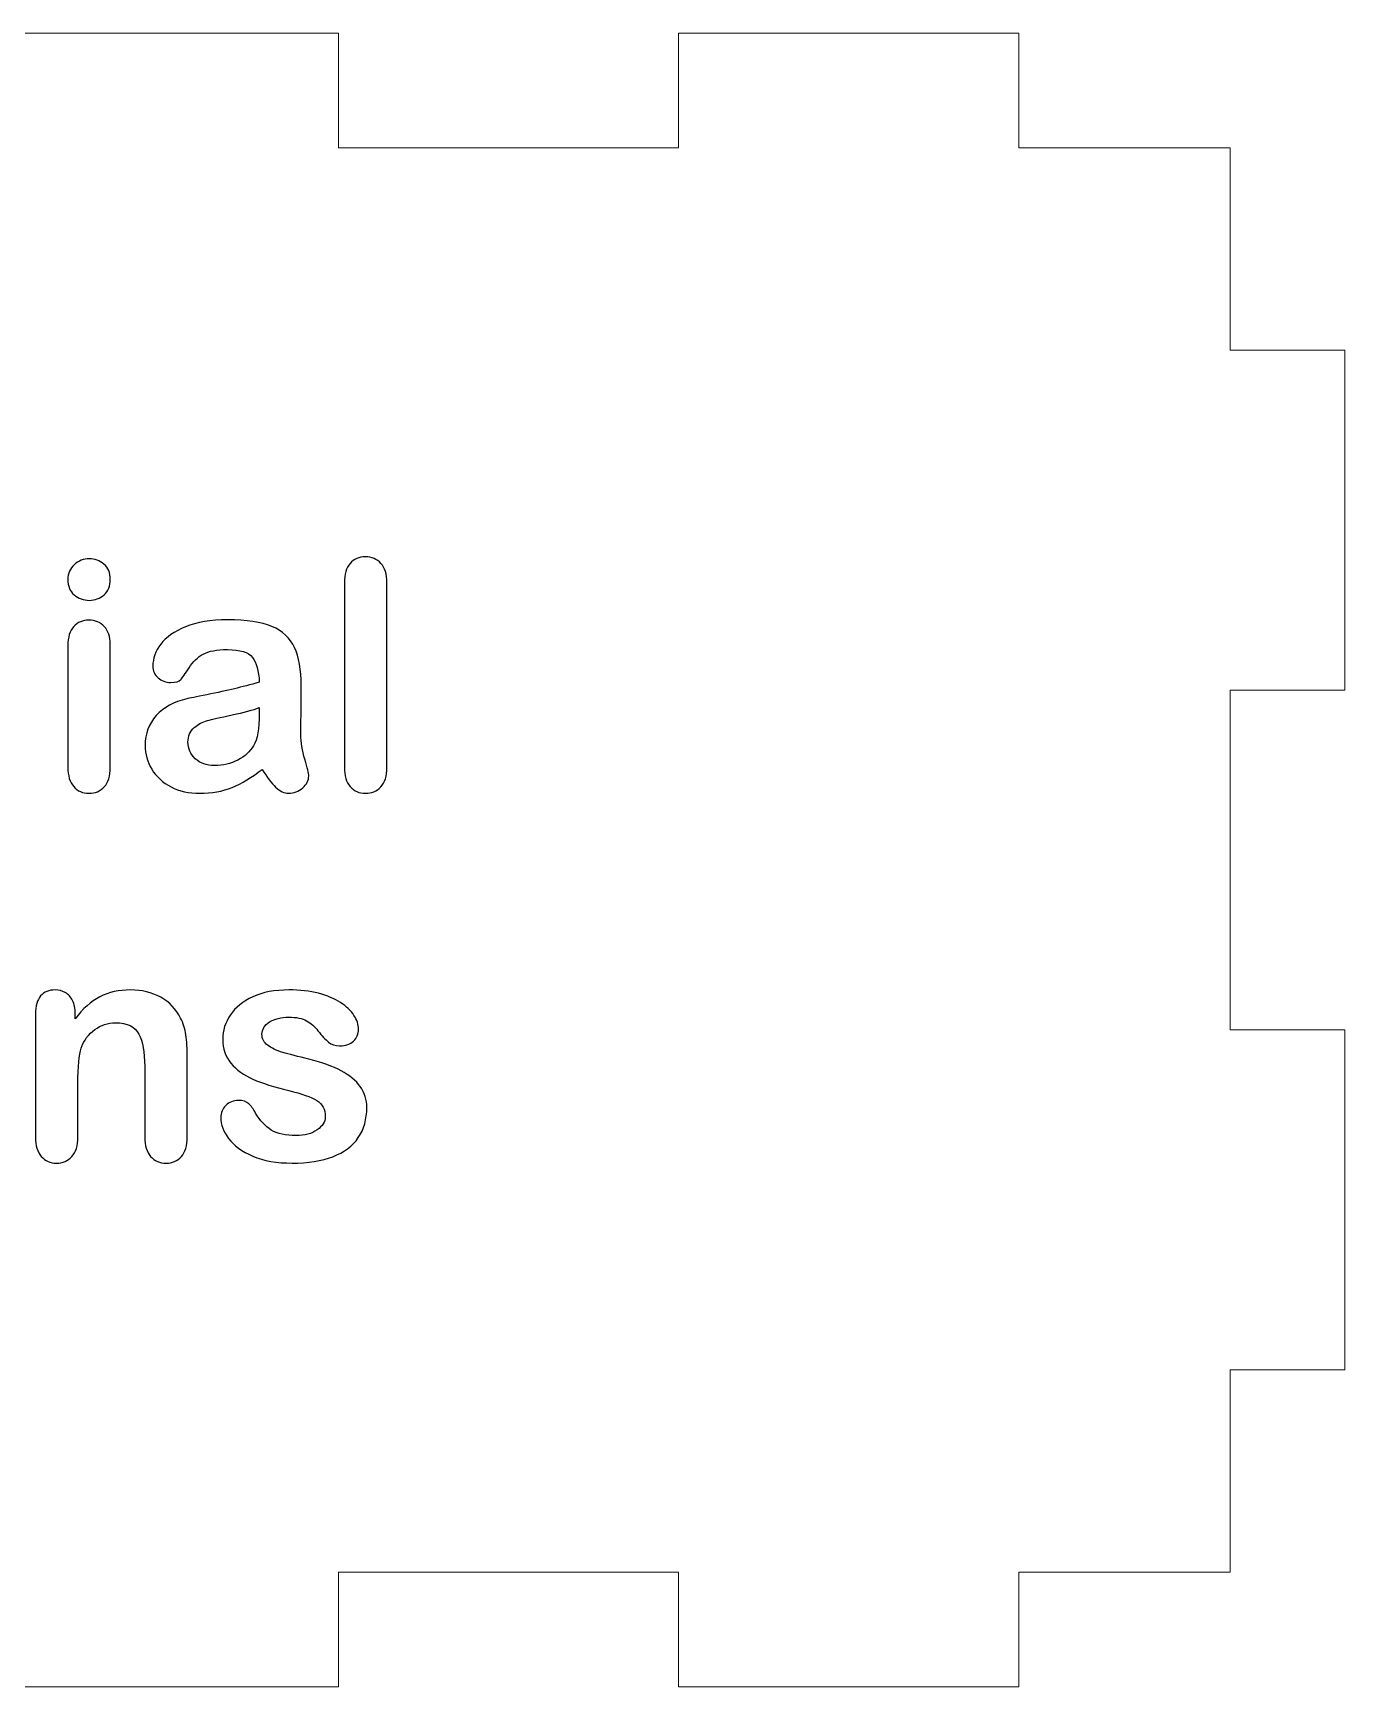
# Model space of a CAD drawing. Header units: inches. Extents: x -11.2 to 11.8, y -8.6 to 8.5.
# Drawn here: x -5.689 to -4.261, y -8.643 to -6.843 of the extents above; entities that cross this region are included whole.
import ezdxf

# ---------------------------------------------------------------- set-up
doc = ezdxf.new("R2010")
doc.units = ezdxf.units.IN
doc.header["$MEASUREMENT"] = 0
doc.layers.add('Tiny token holder', color=7, linetype='Continuous')

msp = doc.modelspace()

# ---------------------------------------------------------------- linework, layer by layer
at = {"layer": 'Tiny token holder', "color": 240, "lineweight": 9}
msp.add_open_spline([(-4.6164, -6.968), (-4.6164, -6.968), (-4.6164, -6.843), (-4.6164, -6.843), (-4.6164, -6.843), (-4.6164, -6.843), (-4.9864, -6.843), (-4.9864, -6.843), (-4.9864, -6.843), (-4.9864, -6.843), (-4.9864, -6.968), (-4.9864, -6.968), (-4.9864, -6.968), (-4.9864, -6.968), (-5.3564, -6.968), (-5.3564, -6.968), (-5.3564, -6.968), (-5.3564, -6.968), (-5.3564, -6.843), (-5.3564, -6.843), (-5.3564, -6.843), (-5.3564, -6.843), (-5.7264, -6.843), (-5.7264, -6.843), (-5.7264, -6.843), (-5.7264, -6.843), (-5.7264, -6.968), (-5.7264, -6.968), (-5.7264, -6.968), (-5.7264, -6.968), (-6.0964, -6.968), (-6.0964, -6.968), (-6.0964, -6.968), (-6.0964, -6.968), (-6.0964, -6.843), (-6.0964, -6.843), (-6.0964, -6.843), (-6.0964, -6.843), (-6.4664, -6.843), (-6.4664, -6.843), (-6.4664, -6.843), (-6.4664, -6.843), (-6.4664, -6.968), (-6.4664, -6.968), (-6.4664, -6.968), (-6.4664, -6.968), (-6.8364, -6.968), (-6.8364, -6.968), (-6.8364, -6.968), (-6.8364, -6.968), (-6.8364, -6.843), (-6.8364, -6.843), (-6.8364, -6.843), (-6.8364, -6.843), (-7.2064, -6.843), (-7.2064, -6.843), (-7.2064, -6.843), (-7.2064, -6.843), (-7.2064, -6.968), (-7.2064, -6.968), (-7.2064, -6.968), (-7.2064, -6.968), (-7.4364, -6.968), (-7.4364, -6.968), (-7.4364, -6.968), (-7.4364, -6.968), (-7.4364, -7.188), (-7.4364, -7.188), (-7.4364, -7.188), (-7.4364, -7.188), (-7.5614, -7.188), (-7.5614, -7.188), (-7.5614, -7.188), (-7.5614, -7.188), (-7.5614, -7.558), (-7.5614, -7.558), (-7.5614, -7.558), (-7.5614, -7.558), (-7.4364, -7.558), (-7.4364, -7.558), (-7.4364, -7.558), (-7.4364, -7.558), (-7.4364, -7.928), (-7.4364, -7.928), (-7.4364, -7.928), (-7.4364, -7.928), (-7.5614, -7.928), (-7.5614, -7.928), (-7.5614, -7.928), (-7.5614, -7.928), (-7.5614, -8.298), (-7.5614, -8.298), (-7.5614, -8.298), (-7.5614, -8.298), (-7.4364, -8.298), (-7.4364, -8.298), (-7.4364, -8.298), (-7.4364, -8.298), (-7.4364, -8.518), (-7.4364, -8.518), (-7.4364, -8.518), (-7.4364, -8.518), (-7.2064, -8.518), (-7.2064, -8.518), (-7.2064, -8.518), (-7.2064, -8.518), (-7.2064, -8.643), (-7.2064, -8.643), (-7.2064, -8.643), (-7.2064, -8.643), (-6.8364, -8.643), (-6.8364, -8.643), (-6.8364, -8.643), (-6.8364, -8.643), (-6.8364, -8.518), (-6.8364, -8.518), (-6.8364, -8.518), (-6.8364, -8.518), (-6.4664, -8.518), (-6.4664, -8.518), (-6.4664, -8.518), (-6.4664, -8.518), (-6.4664, -8.643), (-6.4664, -8.643), (-6.4664, -8.643), (-6.4664, -8.643), (-6.0964, -8.643), (-6.0964, -8.643), (-6.0964, -8.643), (-6.0964, -8.643), (-6.0964, -8.518), (-6.0964, -8.518), (-6.0964, -8.518), (-6.0964, -8.518), (-5.7264, -8.518), (-5.7264, -8.518), (-5.7264, -8.518), (-5.7264, -8.518), (-5.7264, -8.643), (-5.7264, -8.643), (-5.7264, -8.643), (-5.7264, -8.643), (-5.3564, -8.643), (-5.3564, -8.643), (-5.3564, -8.643), (-5.3564, -8.643), (-5.3564, -8.518), (-5.3564, -8.518), (-5.3564, -8.518), (-5.3564, -8.518), (-4.9864, -8.518), (-4.9864, -8.518), (-4.9864, -8.518), (-4.9864, -8.518), (-4.9864, -8.643), (-4.9864, -8.643), (-4.9864, -8.643), (-4.9864, -8.643), (-4.6164, -8.643), (-4.6164, -8.643), (-4.6164, -8.643), (-4.6164, -8.643), (-4.6164, -8.518), (-4.6164, -8.518), (-4.6164, -8.518), (-4.6164, -8.518), (-4.3864, -8.518), (-4.3864, -8.518), (-4.3864, -8.518), (-4.3864, -8.518), (-4.3864, -8.298), (-4.3864, -8.298), (-4.3864, -8.298), (-4.3864, -8.298), (-4.2614, -8.298), (-4.2614, -8.298), (-4.2614, -8.298), (-4.2614, -8.298), (-4.2614, -7.928), (-4.2614, -7.928), (-4.2614, -7.928), (-4.2614, -7.928), (-4.3864, -7.928), (-4.3864, -7.928), (-4.3864, -7.928), (-4.3864, -7.928), (-4.3864, -7.558), (-4.3864, -7.558), (-4.3864, -7.558), (-4.3864, -7.558), (-4.2614, -7.558), (-4.2614, -7.558), (-4.2614, -7.558), (-4.2614, -7.558), (-4.2614, -7.188), (-4.2614, -7.188), (-4.2614, -7.188), (-4.2614, -7.188), (-4.3864, -7.188), (-4.3864, -7.188), (-4.3864, -7.188), (-4.3864, -7.188), (-4.3864, -6.968), (-4.3864, -6.968), (-4.3864, -6.968), (-4.3864, -6.968), (-4.6164, -6.968), (-4.6164, -6.968)], degree=3, knots=[0, 0, 0, 0, 0.018868, 0.018868, 0.018868, 0.018868, 0.037736, 0.037736, 0.037736, 0.037736, 0.056604, 0.056604, 0.056604, 0.056604, 0.075472, 0.075472, 0.075472, 0.075472, 0.09434, 0.09434, 0.09434, 0.09434, 0.113208, 0.113208, 0.113208, 0.113208, 0.132075, 0.132075, 0.132075, 0.132075, 0.150943, 0.150943, 0.150943, 0.150943, 0.169811, 0.169811, 0.169811, 0.169811, 0.188679, 0.188679, 0.188679, 0.188679, 0.207547, 0.207547, 0.207547, 0.207547, 0.226415, 0.226415, 0.226415, 0.226415, 0.245283, 0.245283, 0.245283, 0.245283, 0.264151, 0.264151, 0.264151, 0.264151, 0.283019, 0.283019, 0.283019, 0.283019, 0.301887, 0.301887, 0.301887, 0.301887, 0.320755, 0.320755, 0.320755, 0.320755, 0.339623, 0.339623, 0.339623, 0.339623, 0.358491, 0.358491, 0.358491, 0.358491, 0.377358, 0.377358, 0.377358, 0.377358, 0.396226, 0.396226, 0.396226, 0.396226, 0.415094, 0.415094, 0.415094, 0.415094, 0.433962, 0.433962, 0.433962, 0.433962, 0.45283, 0.45283, 0.45283, 0.45283, 0.471698, 0.471698, 0.471698, 0.471698, 0.490566, 0.490566, 0.490566, 0.490566, 0.509434, 0.509434, 0.509434, 0.509434, 0.528302, 0.528302, 0.528302, 0.528302, 0.54717, 0.54717, 0.54717, 0.54717, 0.566038, 0.566038, 0.566038, 0.566038, 0.584906, 0.584906, 0.584906, 0.584906, 0.603774, 0.603774, 0.603774, 0.603774, 0.622642, 0.622642, 0.622642, 0.622642, 0.641509, 0.641509, 0.641509, 0.641509, 0.660377, 0.660377, 0.660377, 0.660377, 0.679245, 0.679245, 0.679245, 0.679245, 0.698113, 0.698113, 0.698113, 0.698113, 0.716981, 0.716981, 0.716981, 0.716981, 0.735849, 0.735849, 0.735849, 0.735849, 0.754717, 0.754717, 0.754717, 0.754717, 0.773585, 0.773585, 0.773585, 0.773585, 0.792453, 0.792453, 0.792453, 0.792453, 0.811321, 0.811321, 0.811321, 0.811321, 0.830189, 0.830189, 0.830189, 0.830189, 0.849057, 0.849057, 0.849057, 0.849057, 0.867925, 0.867925, 0.867925, 0.867925, 0.886792, 0.886792, 0.886792, 0.886792, 0.90566, 0.90566, 0.90566, 0.90566, 0.924528, 0.924528, 0.924528, 0.924528, 0.943396, 0.943396, 0.943396, 0.943396, 0.962264, 0.962264, 0.962264, 0.962264, 1, 1, 1, 1], dxfattribs=at)
at = {"layer": 'Tiny token holder', "color": 250}
for points, knots in [([(-5.6277, -7.4604), (-5.6341, -7.4604), (-5.6396, -7.4584), (-5.6442, -7.4545), (-5.6442, -7.4545), (-5.6488, -7.4506), (-5.651, -7.4449), (-5.651, -7.4377), (-5.651, -7.4377), (-5.651, -7.4312), (-5.6487, -7.4258), (-5.644, -7.4216), (-5.644, -7.4216), (-5.6393, -7.4173), (-5.6339, -7.4152), (-5.6277, -7.4152), (-5.6277, -7.4152), (-5.6216, -7.4152), (-5.6164, -7.4171), (-5.6117, -7.4209), (-5.6117, -7.4209), (-5.6071, -7.4248), (-5.6048, -7.4304), (-5.6048, -7.4377), (-5.6048, -7.4377), (-5.6048, -7.4448), (-5.607, -7.4504), (-5.6115, -7.4544), (-5.6115, -7.4544), (-5.6161, -7.4584), (-5.6214, -7.4604), (-5.6277, -7.4604)], [0, 0, 0, 0, 0.111111, 0.111111, 0.111111, 0.111111, 0.222222, 0.222222, 0.222222, 0.222222, 0.333333, 0.333333, 0.333333, 0.333333, 0.444444, 0.444444, 0.444444, 0.444444, 0.555556, 0.555556, 0.555556, 0.555556, 0.666667, 0.666667, 0.666667, 0.666667, 0.777778, 0.777778, 0.777778, 0.777778, 1, 1, 1, 1]), ([(-5.3501, -7.6423), (-5.3501, -7.6423), (-5.3501, -7.4413), (-5.3501, -7.4413), (-5.3501, -7.4413), (-5.3501, -7.432), (-5.3481, -7.425), (-5.3439, -7.4202), (-5.3439, -7.4202), (-5.3398, -7.4155), (-5.3343, -7.4131), (-5.3273, -7.4131), (-5.3273, -7.4131), (-5.3203, -7.4131), (-5.3146, -7.4155), (-5.3103, -7.4202), (-5.3103, -7.4202), (-5.306, -7.4249), (-5.3039, -7.4319), (-5.3039, -7.4413), (-5.3039, -7.4413), (-5.3039, -7.4413), (-5.3039, -7.6423), (-5.3039, -7.6423), (-5.3039, -7.6423), (-5.3039, -7.6517), (-5.3061, -7.6587), (-5.3104, -7.6634), (-5.3104, -7.6634), (-5.3148, -7.6681), (-5.3204, -7.6704), (-5.3273, -7.6704), (-5.3273, -7.6704), (-5.334, -7.6704), (-5.3395, -7.668), (-5.3438, -7.6631), (-5.3438, -7.6631), (-5.348, -7.6583), (-5.3501, -7.6513), (-5.3501, -7.6423)], [0, 0, 0, 0, 0.090909, 0.090909, 0.090909, 0.090909, 0.181818, 0.181818, 0.181818, 0.181818, 0.272727, 0.272727, 0.272727, 0.272727, 0.363636, 0.363636, 0.363636, 0.363636, 0.454545, 0.454545, 0.454545, 0.454545, 0.545455, 0.545455, 0.545455, 0.545455, 0.636364, 0.636364, 0.636364, 0.636364, 0.727273, 0.727273, 0.727273, 0.727273, 0.818182, 0.818182, 0.818182, 0.818182, 1, 1, 1, 1]), ([(-5.6048, -7.5083), (-5.6048, -7.5083), (-5.6048, -7.6423), (-5.6048, -7.6423), (-5.6048, -7.6423), (-5.6048, -7.6516), (-5.607, -7.6586), (-5.6114, -7.6633), (-5.6114, -7.6633), (-5.6158, -7.6681), (-5.6213, -7.6704), (-5.6281, -7.6704), (-5.6281, -7.6704), (-5.6349, -7.6704), (-5.6404, -7.668), (-5.6446, -7.6631), (-5.6446, -7.6631), (-5.6489, -7.6583), (-5.651, -7.6513), (-5.651, -7.6423), (-5.651, -7.6423), (-5.651, -7.6423), (-5.651, -7.5097), (-5.651, -7.5097), (-5.651, -7.5097), (-5.651, -7.5005), (-5.6489, -7.4936), (-5.6446, -7.4889), (-5.6446, -7.4889), (-5.6404, -7.4843), (-5.6349, -7.482), (-5.6281, -7.482), (-5.6281, -7.482), (-5.6213, -7.482), (-5.6158, -7.4843), (-5.6114, -7.4889), (-5.6114, -7.4889), (-5.607, -7.4936), (-5.6048, -7.5), (-5.6048, -7.5083)], [0, 0, 0, 0, 0.090909, 0.090909, 0.090909, 0.090909, 0.181818, 0.181818, 0.181818, 0.181818, 0.272727, 0.272727, 0.272727, 0.272727, 0.363636, 0.363636, 0.363636, 0.363636, 0.454545, 0.454545, 0.454545, 0.454545, 0.545455, 0.545455, 0.545455, 0.545455, 0.636364, 0.636364, 0.636364, 0.636364, 0.727273, 0.727273, 0.727273, 0.727273, 0.818182, 0.818182, 0.818182, 0.818182, 1, 1, 1, 1]), ([(-5.4396, -7.6444), (-5.4509, -7.6531), (-5.4617, -7.6596), (-5.4722, -7.664), (-5.4722, -7.664), (-5.4826, -7.6683), (-5.4944, -7.6704), (-5.5074, -7.6704), (-5.5074, -7.6704), (-5.5193, -7.6704), (-5.5298, -7.6681), (-5.5387, -7.6634), (-5.5387, -7.6634), (-5.5477, -7.6587), (-5.5547, -7.6524), (-5.5596, -7.6443), (-5.5596, -7.6443), (-5.5644, -7.6362), (-5.5669, -7.6276), (-5.5669, -7.6182), (-5.5669, -7.6182), (-5.5669, -7.6055), (-5.5629, -7.5947), (-5.5548, -7.5858), (-5.5548, -7.5858), (-5.5467, -7.5768), (-5.5357, -7.5708), (-5.5216, -7.5677), (-5.5216, -7.5677), (-5.5187, -7.567), (-5.5114, -7.5655), (-5.4997, -7.5632), (-5.4997, -7.5632), (-5.4881, -7.5608), (-5.4781, -7.5586), (-5.4698, -7.5566), (-5.4698, -7.5566), (-5.4615, -7.5546), (-5.4524, -7.5523), (-5.4427, -7.5494), (-5.4427, -7.5494), (-5.4433, -7.5372), (-5.4457, -7.5282), (-5.4501, -7.5225), (-5.4501, -7.5225), (-5.4545, -7.5168), (-5.4635, -7.514), (-5.4772, -7.514), (-5.4772, -7.514), (-5.489, -7.514), (-5.4978, -7.5156), (-5.5037, -7.5189), (-5.5037, -7.5189), (-5.5097, -7.5221), (-5.5148, -7.5271), (-5.519, -7.5337), (-5.519, -7.5337), (-5.5233, -7.5402), (-5.5263, -7.5445), (-5.528, -7.5466), (-5.528, -7.5466), (-5.5298, -7.5487), (-5.5336, -7.5498), (-5.5393, -7.5498), (-5.5393, -7.5498), (-5.5445, -7.5498), (-5.5491, -7.5481), (-5.5528, -7.5447), (-5.5528, -7.5447), (-5.5566, -7.5414), (-5.5585, -7.5371), (-5.5585, -7.5319), (-5.5585, -7.5319), (-5.5585, -7.5238), (-5.5556, -7.5158), (-5.5499, -7.5081), (-5.5499, -7.5081), (-5.5441, -7.5004), (-5.5351, -7.4941), (-5.5229, -7.4891), (-5.5229, -7.4891), (-5.5106, -7.4841), (-5.4954, -7.4816), (-5.4771, -7.4816), (-5.4771, -7.4816), (-5.4568, -7.4816), (-5.4407, -7.4841), (-5.4291, -7.4889), (-5.4291, -7.4889), (-5.4174, -7.4937), (-5.4092, -7.5013), (-5.4044, -7.5117), (-5.4044, -7.5117), (-5.3996, -7.5221), (-5.3972, -7.5359), (-5.3972, -7.5531), (-5.3972, -7.5531), (-5.3972, -7.564), (-5.3972, -7.5732), (-5.3973, -7.5808), (-5.3973, -7.5808), (-5.3973, -7.5884), (-5.3974, -7.5969), (-5.3975, -7.6062), (-5.3975, -7.6062), (-5.3975, -7.6149), (-5.3961, -7.624), (-5.3932, -7.6334), (-5.3932, -7.6334), (-5.3903, -7.6428), (-5.3889, -7.6489), (-5.3889, -7.6516), (-5.3889, -7.6516), (-5.3889, -7.6564), (-5.3911, -7.6607), (-5.3955, -7.6646), (-5.3955, -7.6646), (-5.4001, -7.6685), (-5.4051, -7.6704), (-5.4108, -7.6704), (-5.4108, -7.6704), (-5.4155, -7.6704), (-5.4202, -7.6682), (-5.4249, -7.6638), (-5.4249, -7.6638), (-5.4295, -7.6593), (-5.4344, -7.6529), (-5.4396, -7.6444)], [0, 0, 0, 0, 0.030303, 0.030303, 0.030303, 0.030303, 0.060606, 0.060606, 0.060606, 0.060606, 0.090909, 0.090909, 0.090909, 0.090909, 0.121212, 0.121212, 0.121212, 0.121212, 0.151515, 0.151515, 0.151515, 0.151515, 0.181818, 0.181818, 0.181818, 0.181818, 0.212121, 0.212121, 0.212121, 0.212121, 0.242424, 0.242424, 0.242424, 0.242424, 0.272727, 0.272727, 0.272727, 0.272727, 0.30303, 0.30303, 0.30303, 0.30303, 0.333333, 0.333333, 0.333333, 0.333333, 0.363636, 0.363636, 0.363636, 0.363636, 0.393939, 0.393939, 0.393939, 0.393939, 0.424242, 0.424242, 0.424242, 0.424242, 0.454545, 0.454545, 0.454545, 0.454545, 0.484848, 0.484848, 0.484848, 0.484848, 0.515152, 0.515152, 0.515152, 0.515152, 0.545455, 0.545455, 0.545455, 0.545455, 0.575758, 0.575758, 0.575758, 0.575758, 0.606061, 0.606061, 0.606061, 0.606061, 0.636364, 0.636364, 0.636364, 0.636364, 0.666667, 0.666667, 0.666667, 0.666667, 0.69697, 0.69697, 0.69697, 0.69697, 0.727273, 0.727273, 0.727273, 0.727273, 0.757576, 0.757576, 0.757576, 0.757576, 0.787879, 0.787879, 0.787879, 0.787879, 0.818182, 0.818182, 0.818182, 0.818182, 0.848485, 0.848485, 0.848485, 0.848485, 0.878788, 0.878788, 0.878788, 0.878788, 0.909091, 0.909091, 0.909091, 0.909091, 0.939394, 0.939394, 0.939394, 0.939394, 1, 1, 1, 1]), ([(-5.4427, -7.5772), (-5.4495, -7.5797), (-5.4593, -7.5824), (-5.4723, -7.5851), (-5.4723, -7.5851), (-5.4853, -7.5879), (-5.4942, -7.59), (-5.4992, -7.5913), (-5.4992, -7.5913), (-5.5042, -7.5926), (-5.509, -7.5952), (-5.5135, -7.5989), (-5.5135, -7.5989), (-5.518, -7.6027), (-5.5203, -7.608), (-5.5203, -7.6149), (-5.5203, -7.6149), (-5.5203, -7.6219), (-5.5176, -7.6278), (-5.5123, -7.6328), (-5.5123, -7.6328), (-5.507, -7.6377), (-5.5, -7.6402), (-5.4914, -7.6402), (-5.4914, -7.6402), (-5.4822, -7.6402), (-5.4738, -7.6382), (-5.4661, -7.6342), (-5.4661, -7.6342), (-5.4583, -7.6301), (-5.4526, -7.6249), (-5.449, -7.6186), (-5.449, -7.6186), (-5.4448, -7.6116), (-5.4427, -7.6), (-5.4427, -7.5839), (-5.4427, -7.5839), (-5.4427, -7.5839), (-5.4427, -7.5772), (-5.4427, -7.5772)], [0, 0, 0, 0, 0.090909, 0.090909, 0.090909, 0.090909, 0.181818, 0.181818, 0.181818, 0.181818, 0.272727, 0.272727, 0.272727, 0.272727, 0.363636, 0.363636, 0.363636, 0.363636, 0.454545, 0.454545, 0.454545, 0.454545, 0.545455, 0.545455, 0.545455, 0.545455, 0.636364, 0.636364, 0.636364, 0.636364, 0.727273, 0.727273, 0.727273, 0.727273, 0.818182, 0.818182, 0.818182, 0.818182, 1, 1, 1, 1]), ([(-5.643, -7.91), (-5.643, -7.91), (-5.643, -7.9157), (-5.643, -7.9157), (-5.643, -7.9157), (-5.6348, -7.9049), (-5.6259, -7.897), (-5.6162, -7.892), (-5.6162, -7.892), (-5.6065, -7.8869), (-5.5954, -7.8844), (-5.5828, -7.8844), (-5.5828, -7.8844), (-5.5706, -7.8844), (-5.5597, -7.8871), (-5.55, -7.8924), (-5.55, -7.8924), (-5.5404, -7.8977), (-5.5332, -7.9052), (-5.5284, -7.915), (-5.5284, -7.915), (-5.5254, -7.9206), (-5.5234, -7.9267), (-5.5225, -7.9333), (-5.5225, -7.9333), (-5.5216, -7.9399), (-5.5211, -7.9482), (-5.5211, -7.9584), (-5.5211, -7.9584), (-5.5211, -7.9584), (-5.5211, -8.0447), (-5.5211, -8.0447), (-5.5211, -8.0447), (-5.5211, -8.054), (-5.5233, -8.061), (-5.5275, -8.0658), (-5.5275, -8.0658), (-5.5317, -8.0705), (-5.5373, -8.0729), (-5.5441, -8.0729), (-5.5441, -8.0729), (-5.551, -8.0729), (-5.5566, -8.0705), (-5.5609, -8.0656), (-5.5609, -8.0656), (-5.5652, -8.0607), (-5.5674, -8.0538), (-5.5674, -8.0447), (-5.5674, -8.0447), (-5.5674, -8.0447), (-5.5674, -7.9674), (-5.5674, -7.9674), (-5.5674, -7.9674), (-5.5674, -7.9522), (-5.5695, -7.9405), (-5.5738, -7.9324), (-5.5738, -7.9324), (-5.578, -7.9243), (-5.5864, -7.9202), (-5.5991, -7.9202), (-5.5991, -7.9202), (-5.6074, -7.9202), (-5.6149, -7.9227), (-5.6217, -7.9276), (-5.6217, -7.9276), (-5.6285, -7.9325), (-5.6335, -7.9393), (-5.6366, -7.9479), (-5.6366, -7.9479), (-5.6389, -7.9548), (-5.6401, -7.9677), (-5.6401, -7.9867), (-5.6401, -7.9867), (-5.6401, -7.9867), (-5.6401, -8.0447), (-5.6401, -8.0447), (-5.6401, -8.0447), (-5.6401, -8.0541), (-5.6423, -8.0611), (-5.6466, -8.0658), (-5.6466, -8.0658), (-5.651, -8.0705), (-5.6566, -8.0729), (-5.6634, -8.0729), (-5.6634, -8.0729), (-5.6701, -8.0729), (-5.6756, -8.0705), (-5.6799, -8.0656), (-5.6799, -8.0656), (-5.6842, -8.0607), (-5.6863, -8.0538), (-5.6863, -8.0447), (-5.6863, -8.0447), (-5.6863, -8.0447), (-5.6863, -7.9107), (-5.6863, -7.9107), (-5.6863, -7.9107), (-5.6863, -7.9019), (-5.6844, -7.8953), (-5.6806, -7.891), (-5.6806, -7.891), (-5.6767, -7.8866), (-5.6715, -7.8844), (-5.6648, -7.8844), (-5.6648, -7.8844), (-5.6608, -7.8844), (-5.657, -7.8854), (-5.6538, -7.8873), (-5.6538, -7.8873), (-5.6505, -7.8892), (-5.6479, -7.8921), (-5.6459, -7.896), (-5.6459, -7.896), (-5.6439, -7.8998), (-5.643, -7.9045), (-5.643, -7.91)], [0, 0, 0, 0, 0.033333, 0.033333, 0.033333, 0.033333, 0.066667, 0.066667, 0.066667, 0.066667, 0.1, 0.1, 0.1, 0.1, 0.133333, 0.133333, 0.133333, 0.133333, 0.166667, 0.166667, 0.166667, 0.166667, 0.2, 0.2, 0.2, 0.2, 0.233333, 0.233333, 0.233333, 0.233333, 0.266667, 0.266667, 0.266667, 0.266667, 0.3, 0.3, 0.3, 0.3, 0.333333, 0.333333, 0.333333, 0.333333, 0.366667, 0.366667, 0.366667, 0.366667, 0.4, 0.4, 0.4, 0.4, 0.433333, 0.433333, 0.433333, 0.433333, 0.466667, 0.466667, 0.466667, 0.466667, 0.5, 0.5, 0.5, 0.5, 0.533333, 0.533333, 0.533333, 0.533333, 0.566667, 0.566667, 0.566667, 0.566667, 0.6, 0.6, 0.6, 0.6, 0.633333, 0.633333, 0.633333, 0.633333, 0.666667, 0.666667, 0.666667, 0.666667, 0.7, 0.7, 0.7, 0.7, 0.733333, 0.733333, 0.733333, 0.733333, 0.766667, 0.766667, 0.766667, 0.766667, 0.8, 0.8, 0.8, 0.8, 0.833333, 0.833333, 0.833333, 0.833333, 0.866667, 0.866667, 0.866667, 0.866667, 0.9, 0.9, 0.9, 0.9, 0.933333, 0.933333, 0.933333, 0.933333, 1, 1, 1, 1]), ([(-5.3257, -8.0124), (-5.3257, -8.0251), (-5.3288, -8.0361), (-5.335, -8.0452), (-5.335, -8.0452), (-5.3412, -8.0543), (-5.3504, -8.0612), (-5.3626, -8.0659), (-5.3626, -8.0659), (-5.3748, -8.0706), (-5.3896, -8.0729), (-5.407, -8.0729), (-5.407, -8.0729), (-5.4236, -8.0729), (-5.4379, -8.0704), (-5.4498, -8.0653), (-5.4498, -8.0653), (-5.4617, -8.0602), (-5.4704, -8.0538), (-5.4761, -8.0462), (-5.4761, -8.0462), (-5.4817, -8.0386), (-5.4846, -8.0309), (-5.4846, -8.0232), (-5.4846, -8.0232), (-5.4846, -8.0181), (-5.4828, -8.0138), (-5.4791, -8.0102), (-5.4791, -8.0102), (-5.4755, -8.0065), (-5.4709, -8.0047), (-5.4654, -8.0047), (-5.4654, -8.0047), (-5.4605, -8.0047), (-5.4568, -8.006), (-5.4542, -8.0083), (-5.4542, -8.0083), (-5.4516, -8.0107), (-5.4491, -8.014), (-5.4467, -8.0184), (-5.4467, -8.0184), (-5.442, -8.0266), (-5.4363, -8.0328), (-5.4297, -8.0369), (-5.4297, -8.0369), (-5.4231, -8.041), (-5.414, -8.043), (-5.4026, -8.043), (-5.4026, -8.043), (-5.3933, -8.043), (-5.3857, -8.0409), (-5.3798, -8.0368), (-5.3798, -8.0368), (-5.3739, -8.0327), (-5.3709, -8.0279), (-5.3709, -8.0226), (-5.3709, -8.0226), (-5.3709, -8.0144), (-5.374, -8.0085), (-5.3801, -8.0047), (-5.3801, -8.0047), (-5.3863, -8.001), (-5.3965, -7.9974), (-5.4106, -7.994), (-5.4106, -7.994), (-5.4265, -7.9901), (-5.4395, -7.9859), (-5.4496, -7.9816), (-5.4496, -7.9816), (-5.4595, -7.9772), (-5.4675, -7.9714), (-5.4735, -7.9643), (-5.4735, -7.9643), (-5.4795, -7.9572), (-5.4825, -7.9484), (-5.4825, -7.938), (-5.4825, -7.938), (-5.4825, -7.9286), (-5.4797, -7.9199), (-5.4742, -7.9116), (-5.4742, -7.9116), (-5.4687, -7.9033), (-5.4605, -7.8968), (-5.4497, -7.8918), (-5.4497, -7.8918), (-5.4389, -7.8869), (-5.4258, -7.8844), (-5.4105, -7.8844), (-5.4105, -7.8844), (-5.3985, -7.8844), (-5.3878, -7.8856), (-5.3783, -7.8881), (-5.3783, -7.8881), (-5.3687, -7.8906), (-5.3607, -7.894), (-5.3543, -7.8982), (-5.3543, -7.8982), (-5.3479, -7.9024), (-5.343, -7.907), (-5.3397, -7.9121), (-5.3397, -7.9121), (-5.3364, -7.9172), (-5.3347, -7.9222), (-5.3347, -7.9271), (-5.3347, -7.9271), (-5.3347, -7.9324), (-5.3365, -7.9368), (-5.3401, -7.9401), (-5.3401, -7.9401), (-5.3436, -7.9435), (-5.3487, -7.9452), (-5.3553, -7.9452), (-5.3553, -7.9452), (-5.36, -7.9452), (-5.3641, -7.9439), (-5.3674, -7.9412), (-5.3674, -7.9412), (-5.3707, -7.9384), (-5.3746, -7.9344), (-5.3789, -7.9289), (-5.3789, -7.9289), (-5.3824, -7.9244), (-5.3865, -7.9208), (-5.3912, -7.918), (-5.3912, -7.918), (-5.396, -7.9153), (-5.4024, -7.914), (-5.4106, -7.914), (-5.4106, -7.914), (-5.4189, -7.914), (-5.4259, -7.9158), (-5.4315, -7.9193), (-5.4315, -7.9193), (-5.437, -7.9229), (-5.4398, -7.9274), (-5.4398, -7.9327), (-5.4398, -7.9327), (-5.4398, -7.9376), (-5.4377, -7.9416), (-5.4337, -7.9446), (-5.4337, -7.9446), (-5.4296, -7.9478), (-5.4241, -7.9504), (-5.4172, -7.9524), (-5.4172, -7.9524), (-5.4103, -7.9544), (-5.4008, -7.9569), (-5.3887, -7.9599), (-5.3887, -7.9599), (-5.3743, -7.9634), (-5.3626, -7.9676), (-5.3535, -7.9725), (-5.3535, -7.9725), (-5.3444, -7.9773), (-5.3375, -7.9831), (-5.3328, -7.9897), (-5.3328, -7.9897), (-5.3281, -7.9963), (-5.3257, -8.0039), (-5.3257, -8.0124)], [0, 0, 0, 0, 0.02439, 0.02439, 0.02439, 0.02439, 0.04878, 0.04878, 0.04878, 0.04878, 0.073171, 0.073171, 0.073171, 0.073171, 0.097561, 0.097561, 0.097561, 0.097561, 0.121951, 0.121951, 0.121951, 0.121951, 0.146341, 0.146341, 0.146341, 0.146341, 0.170732, 0.170732, 0.170732, 0.170732, 0.195122, 0.195122, 0.195122, 0.195122, 0.219512, 0.219512, 0.219512, 0.219512, 0.243902, 0.243902, 0.243902, 0.243902, 0.268293, 0.268293, 0.268293, 0.268293, 0.292683, 0.292683, 0.292683, 0.292683, 0.317073, 0.317073, 0.317073, 0.317073, 0.341463, 0.341463, 0.341463, 0.341463, 0.365854, 0.365854, 0.365854, 0.365854, 0.390244, 0.390244, 0.390244, 0.390244, 0.414634, 0.414634, 0.414634, 0.414634, 0.439024, 0.439024, 0.439024, 0.439024, 0.463415, 0.463415, 0.463415, 0.463415, 0.487805, 0.487805, 0.487805, 0.487805, 0.512195, 0.512195, 0.512195, 0.512195, 0.536585, 0.536585, 0.536585, 0.536585, 0.560976, 0.560976, 0.560976, 0.560976, 0.585366, 0.585366, 0.585366, 0.585366, 0.609756, 0.609756, 0.609756, 0.609756, 0.634146, 0.634146, 0.634146, 0.634146, 0.658537, 0.658537, 0.658537, 0.658537, 0.682927, 0.682927, 0.682927, 0.682927, 0.707317, 0.707317, 0.707317, 0.707317, 0.731707, 0.731707, 0.731707, 0.731707, 0.756098, 0.756098, 0.756098, 0.756098, 0.780488, 0.780488, 0.780488, 0.780488, 0.804878, 0.804878, 0.804878, 0.804878, 0.829268, 0.829268, 0.829268, 0.829268, 0.853659, 0.853659, 0.853659, 0.853659, 0.878049, 0.878049, 0.878049, 0.878049, 0.902439, 0.902439, 0.902439, 0.902439, 0.926829, 0.926829, 0.926829, 0.926829, 0.95122, 0.95122, 0.95122, 0.95122, 1, 1, 1, 1])]:
    msp.add_open_spline(points, degree=3, knots=knots, dxfattribs=at)

doc.saveas('drawing.dxf')
